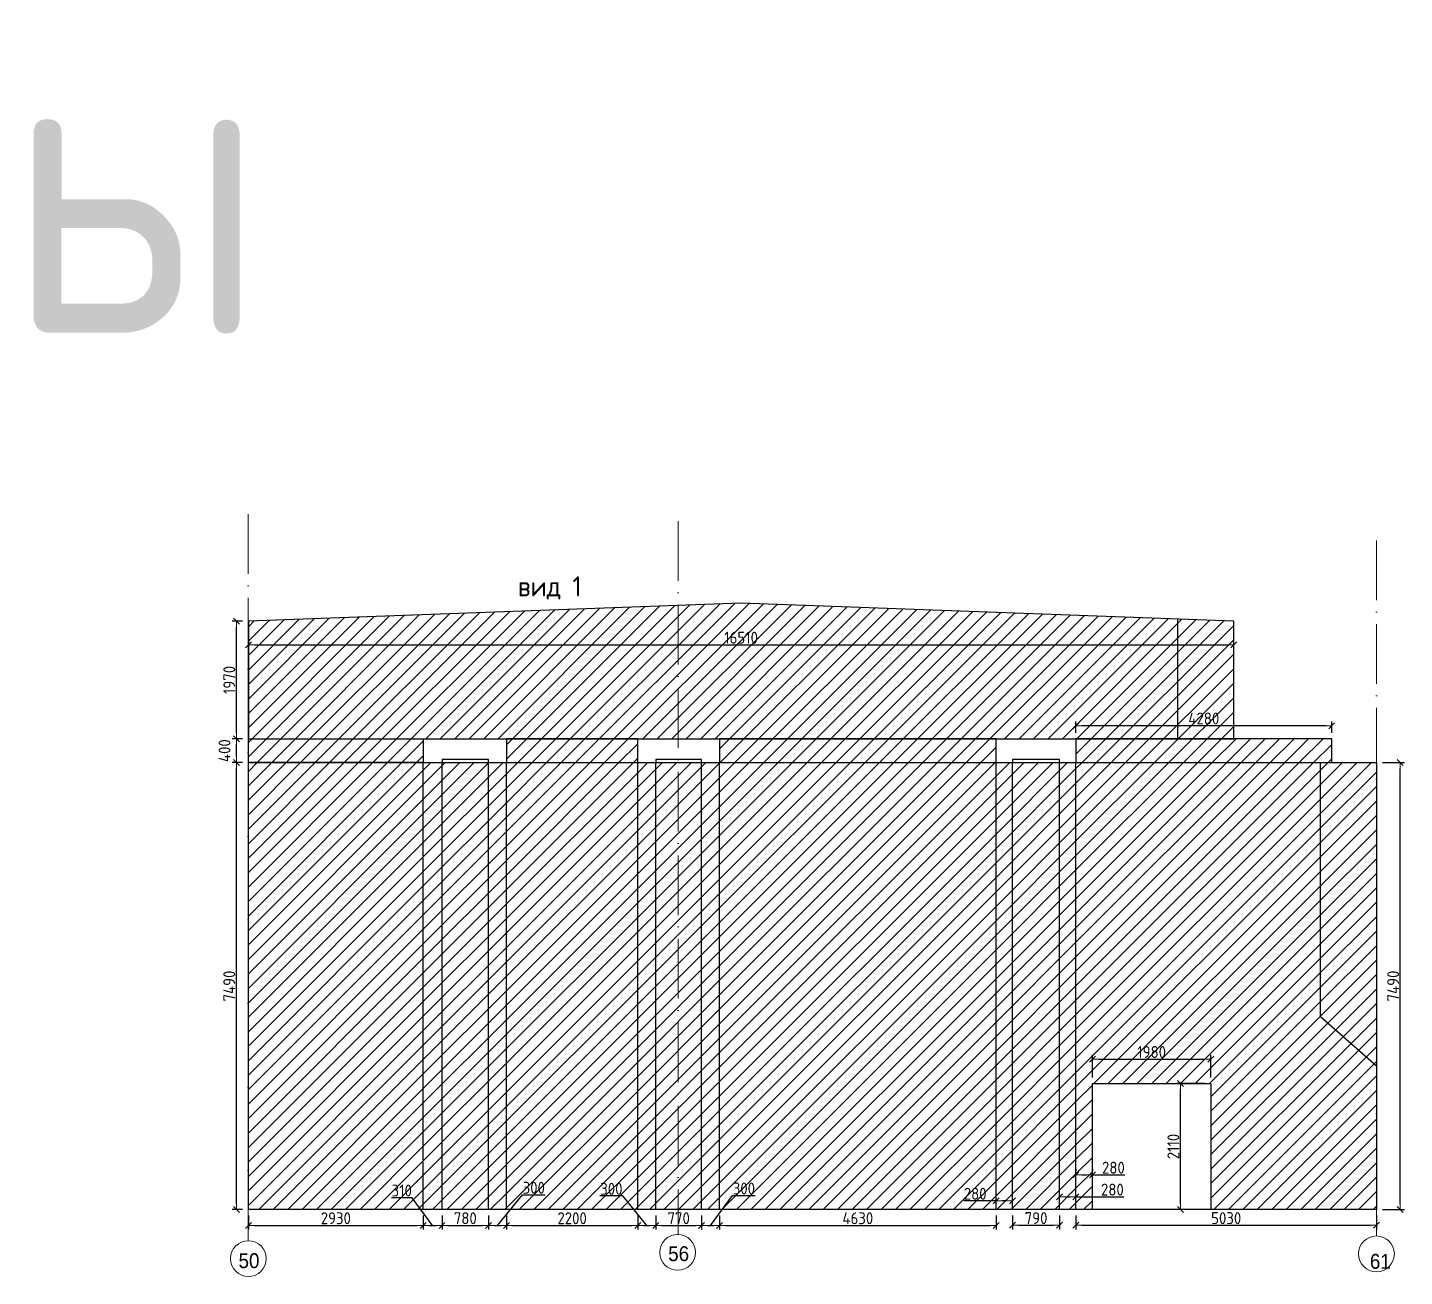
# Model space of a CAD drawing. Header units: millimetres. Extents: x 209 to 1046824, y -248937 to 510758.
# Drawn here: x 63184 to 86254, y -160133 to -139201 of the extents above; entities that cross this region are included whole.
import ezdxf

# ---------------------------------------------------------------- set-up
doc = ezdxf.new("R2010")
doc.units = ezdxf.units.MM
doc.linetypes.add('50_200_ШТРИХ_1Т_ш5_п1_п1_', pattern=[1400, 1000, -200, 0, -200])
doc.layers.add('$AUDIT_BAD_LAYER1', color=7, linetype='Continuous')
doc.layers.add('ГВЛ', color=20, linetype='Continuous')
for name, color, linetype, lineweight, true_color in [('Оси-1', 7, 'Continuous', 20, 0xaaaaaa), ('Оси-2', 7, 'Continuous', 9, 0xaaaaaa), ('Оси-3', 7, '50_200_ШТРИХ_1Т_ш5_п1_п1_', 9, 0xaaaaaa)]:
    doc.layers.add(name, color=color, linetype=linetype, lineweight=lineweight, true_color=true_color)
doc.layers.add('Основные линии', color=7, linetype='Continuous', lineweight=30)
doc.layers.add('Размеры', color=7, linetype='Continuous', lineweight=15)
doc.styles.add('Arial', font='arial.ttf', dxfattribs={"width": 0.9, "height": 500})
doc.styles.add('СПДС', font='isocpeur.ttf', dxfattribs={"width": 0.9})
doc.dimstyles.new('Размера А3', dxfattribs={"dimtxt": 200, "dimasz": 100, "dimexe": 70, "dimexo": 100, "dimgap": 20, "dimtad": 1, "dimdec": 0, "dimrnd": 10, "dimzin": 0, "dimdsep": 46, "dimtxsty": 'СПДС', "dimblk": 'ARROWHEAD_6', "dimcen": 1, "dimclrd": 256, "dimclre": 256, "dimclrt": 256, "dimazin": 0, "dimtfac": 1, "dimtdec": 0, "dimtmove": 2, "dimatfit": 3, "dimfxl": 1, "dimtolj": 1, "dimtzin": 0, "dimarcsym": 0})
pattern_1 = [(45, (0, -158177.41), (-121.23346, 121.23346), [])]

# ---------------------------------------------------------------- blocks, each defined once
blk = doc.blocks.new('ARROWHEAD_6')
at = {"color": 0, "linetype": 'Continuous'}
for p, q in [((0, 0), (-1, 0)), ((-0.5, -0.5), (0.5, 0.5))]:
    blk.add_line(p, q, dxfattribs=at)
blk = doc.blocks.new('*D1879')
at = {"layer": 'Defpoints', "color": 0, "lineweight": 30, "transparency": 16777216}
for p in [(66684, -151520), (66884, -151520), (66884, -159010)]:
    blk.add_point(p, dxfattribs=at)
at = {"layer": 'Размеры', "lineweight": -2, "transparency": 16777216}
for p, q in [((66784, -151520), (66614, -151520)), ((66684, -158910), (66684, -151620)), ((66784, -159010), (66614, -159010))]:
    blk.add_line(p, q, dxfattribs=at)
at = {"layer": 'Размеры', "lineweight": -2, "transparency": 16777216, "xscale": 100, "yscale": 100, "zscale": 100}
for p, rotation in [((66684, -151520), 90), ((66684, -159010), 270)]:
    blk.add_blockref('ARROWHEAD_6', p, dxfattribs=dict(at, rotation=rotation))
at = {"layer": 'Размеры', "lineweight": 15, "transparency": 16777216, "insert": (66564, -155265), "char_height": 200, "attachment_point": 5, "rotation": 90, "style": 'СПДС'}
blk.add_mtext('\\A1;7490', dxfattribs=at)
blk = doc.blocks.new('*D1880')
at = {"layer": 'Defpoints', "color": 0, "lineweight": 30, "transparency": 16777216}
for p in [(66684, -151120), (66884, -151120), (66884, -151520)]:
    blk.add_point(p, dxfattribs=at)
at = {"layer": 'Размеры', "lineweight": -2, "transparency": 16777216}
for p, q in [((66784, -151120), (66614, -151120)), ((66684, -151420), (66684, -151220)), ((66784, -151520), (66614, -151520))]:
    blk.add_line(p, q, dxfattribs=at)
at = {"layer": 'Размеры', "lineweight": -2, "transparency": 16777216, "xscale": 100, "yscale": 100, "zscale": 100}
for p, rotation in [((66684, -151120), 90), ((66684, -151520), 270)]:
    blk.add_blockref('ARROWHEAD_6', p, dxfattribs=dict(at, rotation=rotation))
at = {"layer": 'Размеры', "lineweight": 15, "transparency": 16777216, "insert": (66484, -151320), "char_height": 200, "attachment_point": 5, "rotation": 90, "style": 'СПДС'}
blk.add_mtext('\\A1;400', dxfattribs=at)
blk = doc.blocks.new('*D1881')
at = {"layer": 'Defpoints', "color": 0, "lineweight": 30, "transparency": 16777216}
for p in [(66684, -149150), (66884, -149150), (66884, -151120)]:
    blk.add_point(p, dxfattribs=at)
at = {"layer": 'Размеры', "lineweight": -2, "transparency": 16777216}
for p, q in [((66784, -149150), (66614, -149150)), ((66684, -151020), (66684, -149250)), ((66784, -151120), (66614, -151120))]:
    blk.add_line(p, q, dxfattribs=at)
at = {"layer": 'Размеры', "lineweight": -2, "transparency": 16777216, "xscale": 100, "yscale": 100, "zscale": 100}
for p, rotation in [((66684, -149150), 90), ((66684, -151120), 270)]:
    blk.add_blockref('ARROWHEAD_6', p, dxfattribs=dict(at, rotation=rotation))
at = {"layer": 'Размеры', "lineweight": 15, "transparency": 16777216, "insert": (66564, -150135), "char_height": 200, "attachment_point": 5, "rotation": 90, "style": 'СПДС'}
blk.add_mtext('\\A1;1970', dxfattribs=at)
blk = doc.blocks.new('*D1882')
at = {"layer": 'Defpoints', "color": 0, "lineweight": 30, "transparency": 16777216}
for p in [(66884, -159010), (69814, -159010), (69814, -159277)]:
    blk.add_point(p, dxfattribs=at)
at = {"layer": 'Размеры', "lineweight": -2, "transparency": 16777216}
for p, q in [((66884, -159110), (66884, -159347)), ((69814, -159110), (69814, -159347)), ((66984, -159277), (69714, -159277))]:
    blk.add_line(p, q, dxfattribs=at)
at = {"layer": 'Размеры', "lineweight": -2, "transparency": 16777216, "xscale": 100, "yscale": 100, "zscale": 100, "rotation": 180}
blk.add_blockref('ARROWHEAD_6', (66884, -159277), dxfattribs=at)
at = {"layer": 'Размеры', "lineweight": -2, "transparency": 16777216, "xscale": 100, "yscale": 100, "zscale": 100}
blk.add_blockref('ARROWHEAD_6', (69814, -159277), dxfattribs=at)
at = {"layer": 'Размеры', "lineweight": 15, "transparency": 16777216, "insert": (68349, -159157), "char_height": 200, "attachment_point": 5, "style": 'СПДС'}
blk.add_mtext('\\A1;2930', dxfattribs=at)
blk = doc.blocks.new('*D1883')
at = {"layer": 'Defpoints', "color": 0, "lineweight": 30, "transparency": 16777216}
for p in [(69814, -159010), (70128, -159010), (70128, -159277)]:
    blk.add_point(p, dxfattribs=at)
at = {"layer": 'Размеры', "lineweight": -2, "transparency": 16777216}
for p, q in [((69627, -158813), (69281, -158813)), ((69971, -159277), (69627, -158813)), ((69814, -159110), (69814, -159347)), ((70128, -159110), (70128, -159347)), ((69914, -159277), (70028, -159277))]:
    blk.add_line(p, q, dxfattribs=at)
at = {"layer": 'Размеры', "lineweight": -2, "transparency": 16777216, "xscale": 100, "yscale": 100, "zscale": 100, "rotation": 180}
blk.add_blockref('ARROWHEAD_6', (69814, -159277), dxfattribs=at)
at = {"layer": 'Размеры', "lineweight": -2, "transparency": 16777216, "xscale": 100, "yscale": 100, "zscale": 100}
blk.add_blockref('ARROWHEAD_6', (70128, -159277), dxfattribs=at)
at = {"layer": 'Размеры', "lineweight": 15, "transparency": 16777216, "insert": (69454, -158693), "char_height": 200, "attachment_point": 5, "style": 'СПДС'}
blk.add_mtext('\\A1;310', dxfattribs=at)
blk = doc.blocks.new('*D1884')
at = {"layer": 'Defpoints', "color": 0, "lineweight": 30, "transparency": 16777216}
for p in [(70128, -159010), (70908, -159010), (70908, -159277)]:
    blk.add_point(p, dxfattribs=at)
at = {"layer": 'Размеры', "lineweight": -2, "transparency": 16777216}
for p, q in [((70128, -159110), (70128, -159347)), ((70908, -159110), (70908, -159347)), ((70228, -159277), (70808, -159277))]:
    blk.add_line(p, q, dxfattribs=at)
at = {"layer": 'Размеры', "lineweight": -2, "transparency": 16777216, "xscale": 100, "yscale": 100, "zscale": 100, "rotation": 180}
blk.add_blockref('ARROWHEAD_6', (70128, -159277), dxfattribs=at)
at = {"layer": 'Размеры', "lineweight": -2, "transparency": 16777216, "xscale": 100, "yscale": 100, "zscale": 100}
blk.add_blockref('ARROWHEAD_6', (70908, -159277), dxfattribs=at)
at = {"layer": 'Размеры', "lineweight": 15, "transparency": 16777216, "insert": (70518, -159157), "char_height": 200, "attachment_point": 5, "style": 'СПДС'}
blk.add_mtext('\\A1;780', dxfattribs=at)
blk = doc.blocks.new('*D1885')
at = {"layer": 'Defpoints', "color": 0, "lineweight": 30, "transparency": 16777216}
for p in [(70908, -159010), (71208, -159010), (71208, -159277)]:
    blk.add_point(p, dxfattribs=at)
at = {"layer": 'Размеры', "lineweight": -2, "transparency": 16777216}
for p, q in [((71058, -159277), (71475, -158766)), ((71475, -158766), (71857, -158766)), ((70908, -159110), (70908, -159347)), ((71208, -159110), (71208, -159347)), ((71008, -159277), (71108, -159277))]:
    blk.add_line(p, q, dxfattribs=at)
at = {"layer": 'Размеры', "lineweight": -2, "transparency": 16777216, "xscale": 100, "yscale": 100, "zscale": 100, "rotation": 180}
blk.add_blockref('ARROWHEAD_6', (70908, -159277), dxfattribs=at)
at = {"layer": 'Размеры', "lineweight": -2, "transparency": 16777216, "xscale": 100, "yscale": 100, "zscale": 100}
blk.add_blockref('ARROWHEAD_6', (71208, -159277), dxfattribs=at)
at = {"layer": 'Размеры', "lineweight": 15, "transparency": 16777216, "insert": (71666, -158646), "char_height": 200, "attachment_point": 5, "style": 'СПДС'}
blk.add_mtext('\\A1;300', dxfattribs=at)
blk = doc.blocks.new('*D1886')
at = {"layer": 'Defpoints', "color": 0, "lineweight": 30, "transparency": 16777216}
for p in [(71208, -159010), (73408, -159010), (73408, -159277)]:
    blk.add_point(p, dxfattribs=at)
at = {"layer": 'Размеры', "lineweight": -2, "transparency": 16777216}
for p, q in [((71208, -159110), (71208, -159347)), ((73408, -159110), (73408, -159347)), ((71308, -159277), (73308, -159277))]:
    blk.add_line(p, q, dxfattribs=at)
at = {"layer": 'Размеры', "lineweight": -2, "transparency": 16777216, "xscale": 100, "yscale": 100, "zscale": 100, "rotation": 180}
blk.add_blockref('ARROWHEAD_6', (71208, -159277), dxfattribs=at)
at = {"layer": 'Размеры', "lineweight": -2, "transparency": 16777216, "xscale": 100, "yscale": 100, "zscale": 100}
blk.add_blockref('ARROWHEAD_6', (73408, -159277), dxfattribs=at)
at = {"layer": 'Размеры', "lineweight": 15, "transparency": 16777216, "insert": (72308, -159157), "char_height": 200, "attachment_point": 5, "style": 'СПДС'}
blk.add_mtext('\\A1;2200', dxfattribs=at)
blk = doc.blocks.new('*D1887')
at = {"layer": 'Defpoints', "color": 0, "lineweight": 30, "transparency": 16777216}
for p in [(73408, -159010), (73708, -159010), (73708, -159277)]:
    blk.add_point(p, dxfattribs=at)
at = {"layer": 'Размеры', "lineweight": -2, "transparency": 16777216}
for p, q in [((73157, -158784), (72775, -158784)), ((73558, -159277), (73157, -158784)), ((73408, -159110), (73408, -159347)), ((73708, -159110), (73708, -159347)), ((73508, -159277), (73608, -159277))]:
    blk.add_line(p, q, dxfattribs=at)
at = {"layer": 'Размеры', "lineweight": -2, "transparency": 16777216, "xscale": 100, "yscale": 100, "zscale": 100, "rotation": 180}
blk.add_blockref('ARROWHEAD_6', (73408, -159277), dxfattribs=at)
at = {"layer": 'Размеры', "lineweight": -2, "transparency": 16777216, "xscale": 100, "yscale": 100, "zscale": 100}
blk.add_blockref('ARROWHEAD_6', (73708, -159277), dxfattribs=at)
at = {"layer": 'Размеры', "lineweight": 15, "transparency": 16777216, "insert": (72966, -158664), "char_height": 200, "attachment_point": 5, "style": 'СПДС'}
blk.add_mtext('\\A1;300', dxfattribs=at)
blk = doc.blocks.new('*D1888')
at = {"layer": 'Defpoints', "color": 0, "lineweight": 30, "transparency": 16777216}
for p in [(73708, -159010), (74478, -159010), (74478, -159277)]:
    blk.add_point(p, dxfattribs=at)
at = {"layer": 'Размеры', "lineweight": -2, "transparency": 16777216}
for p, q in [((73708, -159110), (73708, -159347)), ((74478, -159110), (74478, -159347)), ((73808, -159277), (74378, -159277))]:
    blk.add_line(p, q, dxfattribs=at)
at = {"layer": 'Размеры', "lineweight": -2, "transparency": 16777216, "xscale": 100, "yscale": 100, "zscale": 100, "rotation": 180}
blk.add_blockref('ARROWHEAD_6', (73708, -159277), dxfattribs=at)
at = {"layer": 'Размеры', "lineweight": -2, "transparency": 16777216, "xscale": 100, "yscale": 100, "zscale": 100}
blk.add_blockref('ARROWHEAD_6', (74478, -159277), dxfattribs=at)
at = {"layer": 'Размеры', "lineweight": 15, "transparency": 16777216, "insert": (74093, -159157), "char_height": 200, "attachment_point": 5, "style": 'СПДС'}
blk.add_mtext('\\A1;770', dxfattribs=at)
blk = doc.blocks.new('*D1889')
at = {"layer": 'Defpoints', "color": 0, "lineweight": 30, "transparency": 16777216}
for p in [(74478, -159010), (74778, -159010), (74778, -159277)]:
    blk.add_point(p, dxfattribs=at)
at = {"layer": 'Размеры', "lineweight": -2, "transparency": 16777216}
for p, q in [((74628, -159277), (74995, -158778)), ((74995, -158778), (75377, -158778)), ((74478, -159110), (74478, -159347)), ((74778, -159110), (74778, -159347)), ((74578, -159277), (74678, -159277))]:
    blk.add_line(p, q, dxfattribs=at)
at = {"layer": 'Размеры', "lineweight": -2, "transparency": 16777216, "xscale": 100, "yscale": 100, "zscale": 100, "rotation": 180}
blk.add_blockref('ARROWHEAD_6', (74478, -159277), dxfattribs=at)
at = {"layer": 'Размеры', "lineweight": -2, "transparency": 16777216, "xscale": 100, "yscale": 100, "zscale": 100}
blk.add_blockref('ARROWHEAD_6', (74778, -159277), dxfattribs=at)
at = {"layer": 'Размеры', "lineweight": 15, "transparency": 16777216, "insert": (75186, -158658), "char_height": 200, "attachment_point": 5, "style": 'СПДС'}
blk.add_mtext('\\A1;300', dxfattribs=at)
blk = doc.blocks.new('*D1890')
at = {"layer": 'Defpoints', "color": 0, "lineweight": 30, "transparency": 16777216}
for p in [(74778, -159010), (79412, -159010), (79412, -159277)]:
    blk.add_point(p, dxfattribs=at)
at = {"layer": 'Размеры', "lineweight": -2, "transparency": 16777216}
for p, q in [((74778, -159110), (74778, -159347)), ((79412, -159110), (79412, -159347)), ((74878, -159277), (79312, -159277))]:
    blk.add_line(p, q, dxfattribs=at)
at = {"layer": 'Размеры', "lineweight": -2, "transparency": 16777216, "xscale": 100, "yscale": 100, "zscale": 100, "rotation": 180}
blk.add_blockref('ARROWHEAD_6', (74778, -159277), dxfattribs=at)
at = {"layer": 'Размеры', "lineweight": -2, "transparency": 16777216, "xscale": 100, "yscale": 100, "zscale": 100}
blk.add_blockref('ARROWHEAD_6', (79412, -159277), dxfattribs=at)
at = {"layer": 'Размеры', "lineweight": 15, "transparency": 16777216, "insert": (77095, -159157), "char_height": 200, "attachment_point": 5, "style": 'СПДС'}
blk.add_mtext('\\A1;4630', dxfattribs=at)
blk = doc.blocks.new('*D1891')
at = {"layer": 'Defpoints', "color": 0, "lineweight": 30, "transparency": 16777216}
for p in [(79688, -158866), (79412, -159010), (79688, -159010)]:
    blk.add_point(p, dxfattribs=at)
at = {"layer": 'Размеры', "lineweight": -2, "transparency": 16777216}
for p, q in [((79412, -158866), (78870, -158866)), ((79412, -158910), (79412, -158796)), ((79588, -158866), (79512, -158866)), ((79688, -158910), (79688, -158796))]:
    blk.add_line(p, q, dxfattribs=at)
at = {"layer": 'Размеры', "lineweight": -2, "transparency": 16777216, "xscale": 100, "yscale": 100, "zscale": 100, "rotation": 180}
blk.add_blockref('ARROWHEAD_6', (79412, -158866), dxfattribs=at)
at = {"layer": 'Размеры', "lineweight": -2, "transparency": 16777216, "xscale": 100, "yscale": 100, "zscale": 100}
blk.add_blockref('ARROWHEAD_6', (79688, -158866), dxfattribs=at)
at = {"layer": 'Размеры', "lineweight": 15, "transparency": 16777216, "insert": (79061, -158746), "char_height": 200, "attachment_point": 5, "style": 'СПДС'}
blk.add_mtext('\\A1;280', dxfattribs=at)
blk = doc.blocks.new('*D1892')
at = {"layer": 'Defpoints', "color": 0, "lineweight": 30, "transparency": 16777216}
for p in [(79688, -159010), (80474, -159010), (80474, -159275)]:
    blk.add_point(p, dxfattribs=at)
at = {"layer": 'Размеры', "lineweight": -2, "transparency": 16777216}
for p, q in [((79688, -159110), (79688, -159345)), ((80474, -159110), (80474, -159345)), ((79788, -159275), (80374, -159275))]:
    blk.add_line(p, q, dxfattribs=at)
at = {"layer": 'Размеры', "lineweight": -2, "transparency": 16777216, "xscale": 100, "yscale": 100, "zscale": 100, "rotation": 180}
blk.add_blockref('ARROWHEAD_6', (79688, -159275), dxfattribs=at)
at = {"layer": 'Размеры', "lineweight": -2, "transparency": 16777216, "xscale": 100, "yscale": 100, "zscale": 100}
blk.add_blockref('ARROWHEAD_6', (80474, -159275), dxfattribs=at)
at = {"layer": 'Размеры', "lineweight": 15, "transparency": 16777216, "insert": (80081, -159155), "char_height": 200, "attachment_point": 5, "style": 'СПДС'}
blk.add_mtext('\\A1;790', dxfattribs=at)
blk = doc.blocks.new('*D1893')
at = {"layer": 'Defpoints', "color": 0, "lineweight": 30, "transparency": 16777216}
for p in [(80750, -158797), (80474, -159010), (80750, -159010)]:
    blk.add_point(p, dxfattribs=at)
at = {"layer": 'Размеры', "lineweight": -2, "transparency": 16777216}
for p, q in [((80474, -158910), (80474, -158727)), ((80574, -158797), (80650, -158797)), ((80750, -158910), (80750, -158727)), ((80750, -158797), (81551, -158797))]:
    blk.add_line(p, q, dxfattribs=at)
at = {"layer": 'Размеры', "lineweight": -2, "transparency": 16777216, "xscale": 100, "yscale": 100, "zscale": 100, "rotation": 180}
blk.add_blockref('ARROWHEAD_6', (80474, -158797), dxfattribs=at)
at = {"layer": 'Размеры', "lineweight": -2, "transparency": 16777216, "xscale": 100, "yscale": 100, "zscale": 100}
blk.add_blockref('ARROWHEAD_6', (80750, -158797), dxfattribs=at)
at = {"layer": 'Размеры', "lineweight": 15, "transparency": 16777216, "insert": (81360, -158677), "char_height": 200, "attachment_point": 5, "style": 'СПДС'}
blk.add_mtext('\\A1;280', dxfattribs=at)
blk = doc.blocks.new('*D1894')
at = {"layer": 'Defpoints', "color": 0, "lineweight": 30, "transparency": 16777216}
for p in [(80750, -158436), (81025, -158430), (81025, -158436)]:
    blk.add_point(p, dxfattribs=at)
at = {"layer": 'Размеры', "lineweight": -2, "transparency": 16777216}
for p, q in [((80750, -158336), (80750, -158360)), ((80850, -158430), (80925, -158430)), ((81025, -158336), (81025, -158360)), ((81025, -158430), (81568, -158430))]:
    blk.add_line(p, q, dxfattribs=at)
at = {"layer": 'Размеры', "lineweight": -2, "transparency": 16777216, "xscale": 100, "yscale": 100, "zscale": 100, "rotation": 180}
blk.add_blockref('ARROWHEAD_6', (80750, -158430), dxfattribs=at)
at = {"layer": 'Размеры', "lineweight": -2, "transparency": 16777216, "xscale": 100, "yscale": 100, "zscale": 100}
blk.add_blockref('ARROWHEAD_6', (81025, -158430), dxfattribs=at)
at = {"layer": 'Размеры', "lineweight": 15, "transparency": 16777216, "insert": (81377, -158310), "char_height": 200, "attachment_point": 5, "style": 'СПДС'}
blk.add_mtext('\\A1;280', dxfattribs=at)
blk = doc.blocks.new('*D1895')
at = {"layer": 'Defpoints', "color": 0, "lineweight": 30, "transparency": 16777216}
for p in [(82502, -156900), (83010, -156900), (83010, -159010)]:
    blk.add_point(p, dxfattribs=at)
at = {"layer": 'Размеры', "lineweight": -2, "transparency": 16777216}
for p, q in [((82910, -156900), (82432, -156900)), ((82502, -158910), (82502, -157000)), ((82910, -159010), (82432, -159010))]:
    blk.add_line(p, q, dxfattribs=at)
at = {"layer": 'Размеры', "lineweight": -2, "transparency": 16777216, "xscale": 100, "yscale": 100, "zscale": 100}
for p, rotation in [((82502, -156900), 90), ((82502, -159010), 270)]:
    blk.add_blockref('ARROWHEAD_6', p, dxfattribs=dict(at, rotation=rotation))
at = {"layer": 'Размеры', "lineweight": 15, "transparency": 16777216, "insert": (82382, -157955), "char_height": 200, "attachment_point": 5, "rotation": 90, "style": 'СПДС'}
blk.add_mtext('\\A1;2110', dxfattribs=at)
blk = doc.blocks.new('*D1896')
at = {"layer": 'Defpoints', "color": 0, "lineweight": 30, "transparency": 16777216}
for p in [(83010, -156491), (81025, -156900), (83010, -156900)]:
    blk.add_point(p, dxfattribs=at)
at = {"layer": 'Размеры', "lineweight": -2, "transparency": 16777216}
for p, q in [((81025, -156800), (81025, -156421)), ((81125, -156491), (82910, -156491)), ((83010, -156800), (83010, -156421))]:
    blk.add_line(p, q, dxfattribs=at)
at = {"layer": 'Размеры', "lineweight": -2, "transparency": 16777216, "xscale": 100, "yscale": 100, "zscale": 100, "rotation": 180}
blk.add_blockref('ARROWHEAD_6', (81025, -156491), dxfattribs=at)
at = {"layer": 'Размеры', "lineweight": -2, "transparency": 16777216, "xscale": 100, "yscale": 100, "zscale": 100}
blk.add_blockref('ARROWHEAD_6', (83010, -156491), dxfattribs=at)
at = {"layer": 'Размеры', "lineweight": 15, "transparency": 16777216, "insert": (82018, -156371), "char_height": 200, "attachment_point": 5, "style": 'СПДС'}
blk.add_mtext('\\A1;1980', dxfattribs=at)
blk = doc.blocks.new('*D1897')
at = {"layer": 'Defpoints', "color": 0, "lineweight": 30, "transparency": 16777216}
for p in [(80750, -150902), (80750, -151120), (85034, -151120)]:
    blk.add_point(p, dxfattribs=at)
at = {"layer": 'Размеры', "lineweight": -2, "transparency": 16777216}
for p, q in [((80750, -151020), (80750, -150832)), ((85034, -151020), (85034, -150832)), ((84934, -150902), (80850, -150902))]:
    blk.add_line(p, q, dxfattribs=at)
at = {"layer": 'Размеры', "lineweight": -2, "transparency": 16777216, "xscale": 100, "yscale": 100, "zscale": 100, "rotation": 180}
blk.add_blockref('ARROWHEAD_6', (80750, -150902), dxfattribs=at)
at = {"layer": 'Размеры', "lineweight": -2, "transparency": 16777216, "xscale": 100, "yscale": 100, "zscale": 100}
blk.add_blockref('ARROWHEAD_6', (85034, -150902), dxfattribs=at)
at = {"layer": 'Размеры', "lineweight": 15, "transparency": 16777216, "insert": (82892, -150782), "char_height": 200, "attachment_point": 5, "style": 'СПДС'}
blk.add_mtext('\\A1;4280', dxfattribs=at)
blk = doc.blocks.new('*D1898')
at = {"layer": 'Defpoints', "color": 0, "lineweight": 30, "transparency": 16777216}
for p in [(80750, -159010), (85784, -159010), (85784, -159275)]:
    blk.add_point(p, dxfattribs=at)
at = {"layer": 'Размеры', "lineweight": -2, "transparency": 16777216}
for p, q in [((80750, -159110), (80750, -159345)), ((85784, -159110), (85784, -159345)), ((80850, -159275), (85684, -159275))]:
    blk.add_line(p, q, dxfattribs=at)
at = {"layer": 'Размеры', "lineweight": -2, "transparency": 16777216, "xscale": 100, "yscale": 100, "zscale": 100, "rotation": 180}
blk.add_blockref('ARROWHEAD_6', (80750, -159275), dxfattribs=at)
at = {"layer": 'Размеры', "lineweight": -2, "transparency": 16777216, "xscale": 100, "yscale": 100, "zscale": 100}
blk.add_blockref('ARROWHEAD_6', (85784, -159275), dxfattribs=at)
at = {"layer": 'Размеры', "lineweight": 15, "transparency": 16777216, "insert": (83267, -159155), "char_height": 200, "attachment_point": 5, "style": 'СПДС'}
blk.add_mtext('\\A1;5030', dxfattribs=at)
blk = doc.blocks.new('*D1899')
at = {"layer": 'Defpoints', "color": 0, "lineweight": 30, "transparency": 16777216}
for p in [(85784, -151520), (86184, -151520), (85784, -159010)]:
    blk.add_point(p, dxfattribs=at)
at = {"layer": 'Размеры', "lineweight": -2, "transparency": 16777216}
for p, q in [((85884, -151520), (86254, -151520)), ((86184, -158910), (86184, -151620)), ((85884, -159010), (86254, -159010))]:
    blk.add_line(p, q, dxfattribs=at)
at = {"layer": 'Размеры', "lineweight": -2, "transparency": 16777216, "xscale": 100, "yscale": 100, "zscale": 100}
for p, rotation in [((86184, -151520), 90), ((86184, -159010), 270)]:
    blk.add_blockref('ARROWHEAD_6', p, dxfattribs=dict(at, rotation=rotation))
at = {"layer": 'Размеры', "lineweight": 15, "transparency": 16777216, "insert": (86064, -155265), "char_height": 200, "attachment_point": 5, "rotation": 90, "style": 'СПДС'}
blk.add_mtext('\\A1;7490', dxfattribs=at)
blk = doc.blocks.new('*D1900')
at = {"layer": 'Defpoints', "color": 0, "lineweight": 30, "transparency": 16777216}
for p in [(83394, -149547), (66884, -151120), (83394, -151120)]:
    blk.add_point(p, dxfattribs=at)
at = {"layer": 'Размеры', "lineweight": -2, "transparency": 16777216}
for p, q in [((66884, -151020), (66884, -149477)), ((83394, -151020), (83394, -149477)), ((66984, -149547), (83294, -149547))]:
    blk.add_line(p, q, dxfattribs=at)
at = {"layer": 'Размеры', "lineweight": -2, "transparency": 16777216, "xscale": 100, "yscale": 100, "zscale": 100, "rotation": 180}
blk.add_blockref('ARROWHEAD_6', (66884, -149547), dxfattribs=at)
at = {"layer": 'Размеры', "lineweight": -2, "transparency": 16777216, "xscale": 100, "yscale": 100, "zscale": 100}
blk.add_blockref('ARROWHEAD_6', (83394, -149547), dxfattribs=at)
at = {"layer": 'Размеры', "lineweight": 15, "transparency": 16777216, "insert": (75139, -149427), "char_height": 200, "attachment_point": 5, "style": 'СПДС'}
blk.add_mtext('\\A1;16510', dxfattribs=at)
blk = doc.blocks.new('Ось сетки - Круг_Ø6_00__ISO-2_5_0_9K_-17386508-АИ_План этажа Радиаторы_2')
at = {"layer": 'Оси-1'}
blk.add_circle((0, 0), 3, dxfattribs=at)

msp = doc.modelspace()

# ---------------------------------------------------------------- hatches: boundary and pattern name
at = {"layer": '$AUDIT_BAD_LAYER1', "transparency": 33554559}
h = msp.add_hatch(dxfattribs=at)
h.set_pattern_fill('ANSI31', color=3, scale=54)
h.set_pattern_definition(pattern_1)
h.paths.add_polyline_path([(69814.1, -151520.2), (66884.1, -151520.2), (66884.1, -159010.2), (69814.1, -159010.2)])
h.paths.add_polyline_path([(73408.1, -151520.2), (71208.1, -151520.2), (71208.1, -159010.2), (73408.1, -159010.2)])
h.paths.add_polyline_path([(79412.1, -151520.2), (74778.1, -151520.2), (74778.1, -159010.2), (79412.1, -159010.2)])
h.paths.add_polyline_path([(84847.7, -151520.2), (80750.1, -151520.2), (80750.1, -159010.2), (81025.1, -159010.2), (81025.1, -156900.2), (83010.1, -156900.2), (83010.1, -159010.2), (85784.1, -159010.2), (85784.1, -156610.4), (84847.7, -155783.2)])
at = {"layer": 'ГВЛ', "transparency": 33554559}
h = msp.add_hatch(dxfattribs=at)
h.set_pattern_fill('ANSI31', color=5, scale=54)
h.set_pattern_definition(pattern_1)
h.paths.add_polyline_path([(74085.7, -148888.5), (66884.1, -149150.2), (66884.1, -151120.2), (69814.1, -151120.2), (74085.7, -151120.2)])
h.paths.add_polyline_path([(82458.9, -149116.2), (75139.1, -148850.2), (74085.7, -148888.5), (74085.7, -151120.2), (82457.7, -151120.2)])
h.paths.add_polyline_path([(83394.1, -149150.2), (82458.9, -149116.2), (82457.7, -151120.2), (83394.1, -151120.2)])
h.paths.add_polyline_path([(85034.1, -151120.2), (80750.1, -151120.2), (80750.1, -151520.2), (85034.1, -151520.2)])
h.paths.add_polyline_path([(85784.1, -151520.2), (84847.7, -151520.2), (84847.7, -155783.2), (85784.1, -156610.4)])
h.paths.add_polyline_path([(79412.1, -151120.2), (74778.1, -151120.2), (74778.1, -151520.2), (79412.1, -151520.2)])
h.paths.add_polyline_path([(73408.1, -151120.2), (71208.1, -151120.2), (71208.1, -151520.2), (73408.1, -151520.2)])
h.paths.add_polyline_path([(69814.1, -151120.2), (66884.1, -151120.2), (66884.1, -151520.2), (69814.1, -151520.2)])
h.paths.add_polyline_path([(70128.1, -151520.2), (69814.1, -151520.2), (69814.1, -159010.2), (70128.1, -159010.2)])
h.paths.add_polyline_path([(70908.1, -151520.2), (70128.1, -151520.2), (70128.1, -159010.2), (70908.1, -159010.2)])
h.paths.add_polyline_path([(71208.1, -151520.2), (70908.1, -151520.2), (70908.1, -159010.2), (71208.1, -159010.2)])
h.paths.add_polyline_path([(73708.1, -151520.2), (73408.1, -151520.2), (73408.1, -159010.2), (73708.1, -159010.2)])
h.paths.add_polyline_path([(74478.1, -151520.2), (74085.7, -151520.2), (74085.7, -159010.2), (74478.1, -159010.2)])
h.paths.add_polyline_path([(74778.1, -151520.2), (74478.1, -151520.2), (74478.1, -159010.2), (74778.1, -159010.2)])
h.paths.add_polyline_path([(74085.7, -151520.2), (73708.1, -151520.2), (73708.1, -159010.2), (74085.7, -159010.2)])
h.paths.add_polyline_path([(79688.1, -151520.2), (79412.1, -151520.2), (79412.1, -159010.2), (79688.1, -159010.2)])
h.paths.add_polyline_path([(80474.1, -151520.2), (79688.1, -151520.2), (79688.1, -159010.2), (80474.1, -159010.2)])
h.paths.add_polyline_path([(80750.1, -151520.2), (80474.1, -151520.2), (80474.1, -159010.2), (80750.1, -159010.2)])

# ---------------------------------------------------------------- linework, layer by layer
at = {"layer": 'Оси-3'}
for p, q in [((66881.5, -147356.9), (66881.5, -159532.8)), ((74085.7, -147474.8), (74085.7, -159429.7)), ((85784.1, -147800.8), (85784.6, -159454.2))]:
    msp.add_line(p, q, dxfattribs=at)
at = {"layer": 'Основные линии'}
for points in [[(66884.1, -151120.2), (83394.1, -151120.2), (83394.1, -149150.2), (75139.1, -148850.2), (66884.1, -149150.2)], [(66884.1, -151120.2), (69814.1, -151120.2), (69814.1, -151520.2), (66884.1, -151520.2)], [(71208.1, -151520.2), (73408.1, -151520.2), (73408.1, -151120.2), (71208.1, -151120.2)], [(74778.1, -151520.2), (79412.1, -151520.2), (79412.1, -151120.2), (74778.1, -151120.2)], [(80750.1, -151520.2), (85034.1, -151520.2), (85034.1, -151120.2), (80750.1, -151120.2)], [(85784.1, -159010.2), (66884.1, -159010.2), (66884.1, -151520.2), (85784.1, -151520.2)], [(70128.1, -151520.2), (70908.1, -151520.2), (70908.1, -151470.2), (70128.1, -151470.2)], [(73708.1, -151520.2), (74478.1, -151520.2), (74478.1, -151470.2), (73708.1, -151470.2)], [(79688.1, -151520.2), (80474.1, -151520.2), (80474.1, -151470.2), (79688.1, -151470.2)]]:
    msp.add_lwpolyline(points, close=True, dxfattribs=at)
for points in [[(82457.7, -151120.2), (82458.9, -149116.2)], [(82457.7, -151120.2), (83394.1, -151120.2)], [(69814.1, -159010.2), (69814.1, -151520.2)], [(70128.1, -159010.2), (70128.1, -151520.2)], [(70908.1, -159010.2), (70908.1, -151520.2)], [(71208.1, -159010.2), (71208.1, -151520.2)], [(73408.1, -159010.2), (73408.1, -151520.2)], [(73708.1, -159010.2), (73708.1, -151520.2)], [(74478.1, -159010.2), (74478.1, -151520.2)], [(74778.1, -159010.2), (74778.1, -151520.2)], [(79412.1, -159010.2), (79412.1, -151520.2)], [(79688.1, -159010.2), (79688.1, -151520.2)], [(80474.1, -159010.2), (80474.1, -151520.2)], [(80750.1, -159010.2), (80750.1, -151520.2)], [(85784.1, -156610.4), (84847.7, -155783.2), (84847.7, -151520.2)], [(84847.7, -151520.2), (85784.1, -151520.2)], [(81025.1, -159010.2), (81025.1, -156900.2), (83010.1, -156900.2), (83010.1, -159010.2)]]:
    msp.add_lwpolyline(points, dxfattribs=at)

# ---------------------------------------------------------------- block references
at = {"layer": 'Оси-1', "xscale": 100, "yscale": 100, "zscale": 100, "rotation": 180}
for p in [(66883.6, -159832.8), (74076.2, -159729.5), (85784.1, -159754.2)]:
    msp.add_blockref('Ось сетки - Круг_Ø6_00__ISO-2_5_0_9K_-17386508-АИ_План этажа Радиаторы_2', p, dxfattribs=at)

# ---------------------------------------------------------------- texts
at = {"layer": 'Оси-2', "char_height": 250, "width": 702, "attachment_point": 5, "line_spacing_factor": 0.936439, "style": 'Arial'}
for s, insert in [('\\pxqc,t4.572,9.144,13.716,18.288,22.86,27.432,32.004,36.576,41.148,45.72,50.292,54.864,59.436,64.008,68.58,73.152,77.724,82.296,86.868,91.44,96.012,100.584,105.156,109.728,114.3,118.872,123.444,128.016,132.588,137.16,141.732,146.304;{56}', (74093.2, -159753)), ('\\pxqc,t4.572,9.144,13.716,18.288,22.86,27.432,32.004,36.576,41.148,45.72,50.292,54.864,59.436,64.008,68.58,73.152,77.724,82.296,86.868,91.44,96.012,100.584,105.156,109.728,114.3,118.872,123.444,128.016,132.588,137.16,141.732,146.304;{50}', (66894.1, -159870.4)), ('\\pxqc,t4.572,9.144,13.716,18.288,22.86,27.432,32.004,36.576,41.148,45.72,50.292,54.864,59.436,64.008,68.58,73.152,77.724,82.296,86.868,91.44,96.012,100.584,105.156,109.728,114.3,118.872,123.444,128.016,132.588,137.16,141.732,146.304;{61}', (85849.3, -159881.3))]:
    msp.add_mtext(s, dxfattribs=dict(at, insert=insert))
at = {"layer": 'Основные линии', "attachment_point": 1, "style": 'СПДС'}
for s, width, gutter_width, insert, char_height in [('Штробы', 35969.672, 25472.6, (45196.3, -139234.9), 5094.53), ('вид 1', 1871.078, 1678.4, (71399.2, -148398.5), 335.67)]:
    msp.add_mtext_dynamic_manual_height_columns(s, width=width, gutter_width=gutter_width, heights=[0], dxfattribs=dict(at, insert=insert, char_height=char_height))

# ---------------------------------------------------------------- dimensions: what is measured, and where the dimension line sits
at = {"layer": 'Размеры', "lineweight": 15}
for base, p1, p2, picture, middle in [((66684.2, -149150.2), (66884.1, -151120.2), (66884.1, -149150.2), '*D1881', (66564.2, -150135.2)), ((66684.2, -151120.2), (66884.1, -151520.2), (66884.1, -151120.2), '*D1880', (66484.2, -151320.2)), ((66684.2, -151520.2), (66884.1, -159010.2), (66884.1, -151520.2), '*D1879', (66564.2, -155265.2)), ((86183.6, -151520.2), (85784.1, -159010.2), (85784.1, -151520.2), '*D1899', (86063.6, -155265.2)), ((82502, -156900.2), (83010.1, -159010.2), (83010.1, -156900.2), '*D1895', (82382, -157955.2))]:
    dim = msp.add_linear_dim(base=base, p1=p1, p2=p2, angle=90, dimstyle='Размера А3', dxfattribs=at)
    dim.commit()
    dim.dimension.update_dxf_attribs({"geometry": picture, "text_midpoint": middle})
for base, p1, p2, picture, middle in [((83394.1, -149547), (66884.1, -151120.2), (83394.1, -151120.2), '*D1900', (75139.1, -149427)), ((80750.1, -150901.6), (85034.1, -151120.2), (80750.1, -151120.2), '*D1897', (82892.1, -150781.6)), ((83010.1, -156490.6), (81025.1, -156900.2), (83010.1, -156900.2), '*D1896', (82017.6, -156370.6)), ((69814.1, -159277), (66884.1, -159010.2), (69814.1, -159010.2), '*D1882', (68349.1, -159157)), ((70908.1, -159277), (70128.1, -159010.2), (70908.1, -159010.2), '*D1884', (70518.1, -159157)), ((73408.1, -159277), (71208.1, -159010.2), (73408.1, -159010.2), '*D1886', (72308.1, -159157)), ((74478.1, -159277), (73708.1, -159010.2), (74478.1, -159010.2), '*D1888', (74093.1, -159157)), ((79412.1, -159277), (74778.1, -159010.2), (79412.1, -159010.2), '*D1890', (77095.1, -159157)), ((80474.1, -159274.8), (79688.1, -159010.2), (80474.1, -159010.2), '*D1892', (80081.1, -159154.8)), ((85784.1, -159274.8), (80750.1, -159010.2), (85784.1, -159010.2), '*D1898', (83267.1, -159154.8))]:
    dim = msp.add_linear_dim(base=base, p1=p1, p2=p2, dimstyle='Размера А3', dxfattribs=at)
    dim.commit()
    dim.dimension.update_dxf_attribs({"geometry": picture, "text_midpoint": middle})
for base, p1, p2, override, picture, middle in [((81025.1, -158430.2), (80750.1, -158436.2), (81025.1, -158436.2), {"dimtmove": 0}, '*D1894', (81376.5, -158430.2)), ((70128.1, -159277), (69814.1, -159010.2), (70128.1, -159010.2), {"dimtmove": 1}, '*D1883', (69606.6, -158812.6)), ((71208.1, -159277), (70908.1, -159010.2), (71208.1, -159010.2), {"dimtmove": 1}, '*D1885', (71495.4, -158766.2)), ((73708.1, -159277), (73408.1, -159010.2), (73708.1, -159010.2), {"dimtmove": 1}, '*D1887', (73137.4, -158784.1)), ((74778.1, -159277), (74478.1, -159010.2), (74778.1, -159010.2), {"dimtmove": 1}, '*D1889', (75015, -158778.4)), ((79688.1, -158865.9), (79412.1, -159010.2), (79688.1, -159010.2), {"dimtmove": 0}, '*D1891', (79060.7, -158865.9)), ((80750.1, -158796.7), (80474.1, -159010.2), (80750.1, -159010.2), {"dimtmove": 0}, '*D1893', (81359.8, -158796.7))]:
    dim = msp.add_linear_dim(base=base, p1=p1, p2=p2, dimstyle='Размера А3', override=override, dxfattribs=at)
    dim.commit()
    dim.dimension.update_dxf_attribs({"geometry": picture, "text_midpoint": middle, "dimtype": 160})

doc.saveas('drawing.dxf')
